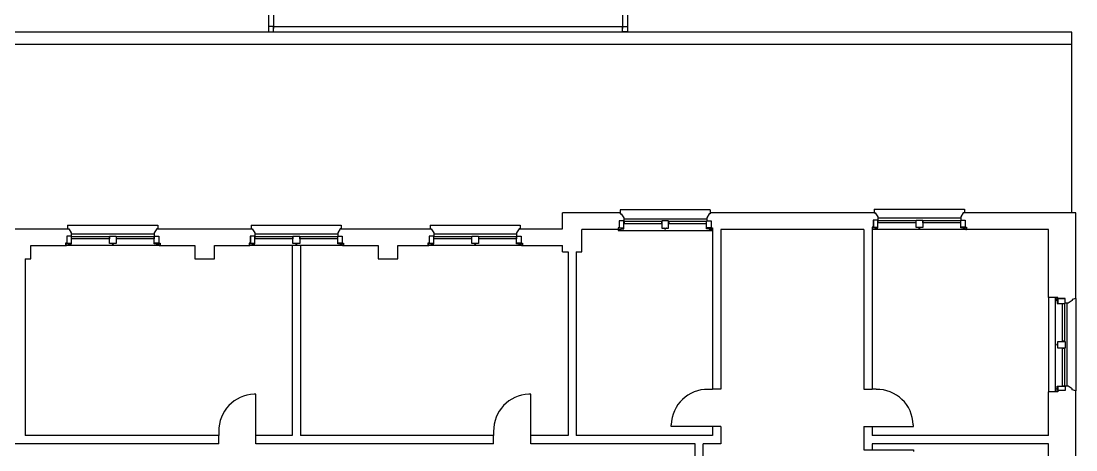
# Model space of a CAD drawing. Header units: inches. Extents: x 370 to 6209, y 2527 to 6927.
# Drawn here: x 5151 to 6173, y 4053 to 4468 of the extents above; entities that cross this region are included whole.
import ezdxf

# ---------------------------------------------------------------- set-up
doc = ezdxf.new("R2010")
doc.units = ezdxf.units.IN
doc.header["$LTSCALE"] = 0.75
doc.header["$MEASUREMENT"] = 0
doc.layers.add('626_FL3$0$A-BLDG-PEND', color=9, linetype='CONTINUOUS')
doc.layers.add('626_FL3$0$A-BLDG-TWNE', color=9, linetype='CONTINUOUS')

msp = doc.modelspace()

# ---------------------------------------------------------------- linework, layer by layer
at = {"layer": '626_FL3$0$A-BLDG-PEND'}
for p, q in [((5390.4, 4568.1), (5390.4, 4458.1)), ((5395.4, 4568.1), (5395.4, 4461.1)), ((5733.4, 4568.1), (5733.4, 4461.1)), ((5738.4, 4568.1), (5738.4, 4458.1)), ((5395.4, 4463.1), (5390.4, 4463.1)), ((5390.4, 4463.1), (5390.4, 4458.1)), ((5390.4, 4458.1), (5395.4, 4458.1)), ((5395.4, 4463.1), (5733.4, 4463.1)), ((5395.4, 4458.1), (5395.4, 4463.1)), ((5395.4, 4458.1), (5735.4, 4458.1)), ((5733.4, 4463.1), (5738.4, 4463.1)), ((5733.4, 4458.1), (5733.4, 4463.1)), ((5738.4, 4458.1), (5733.4, 4458.1))]:
    msp.add_line(p, q, dxfattribs=at)
at = {"layer": '626_FL3$0$A-BLDG-TWNE'}
for p, q in [((6168.7, 4457.8), (4608.8, 4457.8)), ((6168.7, 4282.6), (6168.7, 4457.8)), ((6168.7, 4445.8), (4608.8, 4445.8)), ((5675.2, 4267.1), (5675.2, 4282.6)), ((5731.2, 4282.6), (5675.2, 4282.6)), ((5818.5, 4285.5), (5731.2, 4285.5)), ((5731.2, 4285.5), (5731.2, 4281.8)), ((5731.2, 4281.8), (5732.2, 4281.8)), ((5732.2, 4281.8), (5734.7, 4278)), ((5817.5, 4281.8), (5815, 4278)), ((5818.5, 4281.8), (5817.5, 4281.8)), ((5818.5, 4285.5), (5818.5, 4281.8)), ((5978.3, 4282.6), (5818.5, 4282.6)), ((5977.3, 4286.3), (6064.6, 4286.3)), ((5977.3, 4286.3), (5977.3, 4282.6)), ((5977.3, 4282.6), (5978.3, 4282.6)), ((5978.3, 4282.6), (5980.8, 4278.8)), ((6063.6, 4282.6), (6061.1, 4278.8)), ((6172.7, 4282.6), (6063.6, 4282.6)), ((6064.6, 4282.6), (6063.6, 4282.6)), ((6064.6, 4286.3), (6064.6, 4282.6)), ((6172.7, 4199.8), (6172.7, 4282.6)), ((5734.7, 4275), (5730.3, 4275)), ((5730.3, 4275), (5730.3, 4268.1)), ((5730.3, 4275), (5730.3, 4268.1)), ((5734.7, 4275), (5730.3, 4275)), ((5734.7, 4278), (5734.7, 4275)), ((5734.7, 4277), (5814.9, 4277)), ((5734.7, 4268.1), (5734.7, 4275)), ((5734.9, 4274.5), (5734.9, 4272.4)), ((5771.4, 4274.5), (5734.9, 4274.5)), ((5734.9, 4272.4), (5771.4, 4272.4)), ((5771.4, 4272.4), (5771.4, 4274.5)), ((5771.5, 4275), (5771.5, 4268)), ((5778, 4275), (5771.5, 4275)), ((5778, 4268), (5778, 4275)), ((5778.2, 4274.5), (5778.2, 4272.4)), ((5814.7, 4274.5), (5778.2, 4274.5)), ((5778.2, 4272.4), (5814.7, 4272.4)), ((5814.7, 4272.4), (5814.7, 4274.5)), ((5814.9, 4268.1), (5814.9, 4275)), ((5814.9, 4275), (5819.3, 4275)), ((5815, 4278), (5815, 4275)), ((5815, 4275), (5819.4, 4275)), ((5819.3, 4275), (5819.3, 4268.1)), ((5819.4, 4275), (5819.4, 4268.1)), ((5980.8, 4275.8), (5976.4, 4275.8)), ((5976.4, 4275.8), (5976.4, 4268.8)), ((5976.5, 4275.7), (5976.5, 4268.8)), ((5980.9, 4275.7), (5976.5, 4275.7)), ((5980.8, 4278.8), (5980.8, 4275.8)), ((6061.1, 4277.7), (5980.9, 4277.7)), ((5980.9, 4268.8), (5980.9, 4275.7)), ((5981.1, 4273.2), (5981.1, 4275.3)), ((5981.1, 4275.3), (6017.6, 4275.3)), ((6017.6, 4273.2), (5981.1, 4273.2)), ((6017.6, 4275.3), (6017.6, 4273.2)), ((6017.8, 4268.7), (6017.8, 4275.7)), ((6017.8, 4275.7), (6024.3, 4275.7)), ((6024.3, 4275.7), (6024.3, 4268.7)), ((6024.4, 4273.2), (6024.4, 4275.3)), ((6024.4, 4275.3), (6060.9, 4275.3)), ((6060.9, 4273.2), (6024.4, 4273.2)), ((6060.9, 4275.3), (6060.9, 4273.2)), ((6061.1, 4278.8), (6061.1, 4275.8)), ((6061.1, 4275.8), (6065.5, 4275.8)), ((6061.1, 4268.8), (6061.1, 4275.7)), ((6061.1, 4275.7), (6065.5, 4275.7)), ((6065.5, 4275.8), (6065.5, 4268.8)), ((6065.5, 4275.7), (6065.5, 4268.8)), ((5105.5, 4267.1), (5195.9, 4267.1)), ((5195.9, 4270.8), (5283.3, 4270.8)), ((5195.9, 4270.8), (5195.9, 4267.1)), ((5195.9, 4267.1), (5196.9, 4267.1)), ((5196.9, 4267.1), (5199.4, 4263.3)), ((5199.4, 4263.3), (5199.4, 4260.3)), ((5279.8, 4262.2), (5199.6, 4262.2)), ((5282.3, 4267.1), (5279.8, 4263.3)), ((5279.8, 4263.3), (5279.8, 4260.3)), ((5283.3, 4267.1), (5282.3, 4267.1)), ((5283.3, 4270.8), (5283.3, 4267.1)), ((5283.3, 4267.1), (5373.7, 4267.1)), ((5373.7, 4270.8), (5461, 4270.8)), ((5373.7, 4270.8), (5373.7, 4267.1)), ((5373.7, 4267.1), (5374.7, 4267.1)), ((5374.7, 4267.1), (5377.2, 4263.3)), ((5377.2, 4263.3), (5377.2, 4260.3)), ((5457.5, 4262.2), (5377.4, 4262.2)), ((5460, 4267.1), (5457.5, 4263.3)), ((5457.5, 4263.3), (5457.5, 4260.3)), ((5461, 4267.1), (5460, 4267.1)), ((5461, 4270.8), (5461, 4267.1)), ((5461, 4267.1), (5548, 4267.1)), ((5547, 4270.8), (5634.3, 4270.8)), ((5547, 4270.8), (5547, 4267.1)), ((5547, 4267.1), (5548, 4267.1)), ((5548, 4267.1), (5550.5, 4263.3)), ((5550.5, 4263.3), (5550.5, 4260.3)), ((5630.8, 4262.2), (5550.7, 4262.2)), ((5633.3, 4267.1), (5630.8, 4263.3)), ((5630.8, 4263.3), (5630.8, 4260.3)), ((5633.3, 4267.1), (5675.2, 4267.1)), ((5634.3, 4267.1), (5633.3, 4267.1)), ((5634.3, 4270.8), (5634.3, 4267.1)), ((5694.2, 4245.1), (5694.2, 4266.6)), ((5729.1, 4266.6), (5694.2, 4266.6)), ((5730.3, 4268.1), (5729.1, 4268.1)), ((5729.1, 4268.1), (5729.1, 4265.8)), ((5734.7, 4268), (5729.2, 4268)), ((5729.2, 4268), (5729.2, 4265.8)), ((5729.2, 4265.8), (5820.4, 4265.8)), ((5730.2, 4266.6), (5731.7, 4266.6)), ((5730.3, 4268.1), (5734.7, 4268.1)), ((5731.7, 4266.6), (5731.7, 4266.7)), ((5732.7, 4267.3), (5732.7, 4267.4)), ((5732.7, 4267.4), (5734.7, 4267.4)), ((5734.7, 4267.4), (5734.7, 4268)), ((5771.5, 4268), (5778, 4268)), ((5773.6, 4267.9), (5773.6, 4268)), ((5773.6, 4268), (5776, 4268)), ((5774.6, 4267.1), (5774.6, 4267.3)), ((5774.6, 4267.1), (5775, 4267.1)), ((5775, 4267.1), (5775, 4267.3)), ((5776, 4267.9), (5776, 4268)), ((5819.3, 4268.1), (5814.9, 4268.1)), ((5814.9, 4267.4), (5814.9, 4268)), ((5814.9, 4268), (5820.4, 4268)), ((5816.8, 4267.4), (5814.9, 4267.4)), ((5816.8, 4267.3), (5816.8, 4267.4)), ((5817.9, 4266.6), (5817.9, 4266.7)), ((5819.4, 4266.6), (5817.9, 4266.6)), ((5819.4, 4268.1), (5820.6, 4268.1)), ((5820.4, 4268), (5820.4, 4265.8)), ((5820.6, 4268.1), (5820.6, 4265.8)), ((5820.6, 4266.6), (5820.6, 4111.9)), ((5967.2, 4266.6), (5828.6, 4266.6)), ((5828.6, 4266.6), (5828.6, 4111.9)), ((5967.2, 4266.6), (5967.2, 4111.9)), ((5976.4, 4268.8), (5975.2, 4268.8)), ((5975.2, 4268.8), (5975.2, 4266.6)), ((5975.2, 4266.6), (5975.2, 4111.9)), ((5980.9, 4268.7), (5975.4, 4268.7)), ((5975.4, 4268.7), (5975.4, 4266.6)), ((6066.6, 4266.6), (5975.4, 4266.6)), ((5976.4, 4267.3), (5977.9, 4267.3)), ((5976.5, 4268.8), (5980.9, 4268.8)), ((5977.9, 4267.3), (5977.9, 4267.5)), ((5979, 4268.1), (5979, 4268.2)), ((5979, 4268.2), (5980.9, 4268.2)), ((5980.9, 4268.2), (5980.9, 4268.7)), ((6024.3, 4268.7), (6017.8, 4268.7)), ((6019.8, 4268.6), (6019.8, 4268.7)), ((6022.2, 4268.7), (6019.8, 4268.7)), ((6020.8, 4267.8), (6020.8, 4268)), ((6021.2, 4267.8), (6020.8, 4267.8)), ((6021.2, 4267.8), (6021.2, 4268)), ((6022.2, 4268.6), (6022.2, 4268.7)), ((6065.5, 4268.8), (6061.1, 4268.8)), ((6061.1, 4268.2), (6061.1, 4268.7)), ((6061.1, 4268.7), (6066.6, 4268.7)), ((6063.1, 4268.2), (6061.1, 4268.2)), ((6063.1, 4268.1), (6063.1, 4268.2)), ((6064.1, 4267.3), (6064.1, 4267.5)), ((6065.6, 4267.3), (6064.1, 4267.3)), ((6065.5, 4268.8), (6066.7, 4268.8)), ((6066.6, 4268.7), (6066.6, 4266.6)), ((6066.7, 4268.8), (6066.7, 4266.6)), ((6146.2, 4266.6), (6066.7, 4266.6)), ((6146.2, 4200.9), (6146.2, 4266.6)), ((5160.3, 4251.1), (5193.9, 4251.1)), ((5160.3, 4238.3), (5160.3, 4251.1)), ((5195, 4253.3), (5193.9, 4253.3)), ((5193.9, 4253.3), (5193.9, 4251.1)), ((5199.6, 4253.2), (5194.1, 4253.2)), ((5194.1, 4253.2), (5194.1, 4251.1)), ((5285.3, 4251.1), (5194.1, 4251.1)), ((5199.4, 4260.3), (5195, 4260.3)), ((5195, 4260.3), (5195, 4253.3)), ((5195.1, 4251.8), (5196.6, 4251.8)), ((5195.2, 4260.2), (5195.2, 4253.3)), ((5199.6, 4260.2), (5195.2, 4260.2)), ((5195.2, 4253.3), (5199.6, 4253.3)), ((5196.6, 4251.8), (5196.6, 4252)), ((5197.6, 4252.6), (5197.6, 4252.7)), ((5197.6, 4252.7), (5199.6, 4252.7)), ((5199.6, 4253.3), (5199.6, 4260.2)), ((5199.6, 4252.7), (5199.6, 4253.2)), ((5199.8, 4257.7), (5199.8, 4259.8)), ((5199.8, 4259.8), (5236.3, 4259.8)), ((5236.3, 4257.7), (5199.8, 4257.7)), ((5236.3, 4259.8), (5236.3, 4257.7)), ((5236.4, 4253.2), (5236.4, 4260.2)), ((5236.4, 4260.2), (5242.9, 4260.2)), ((5242.9, 4253.2), (5236.4, 4253.2)), ((5238.5, 4253.1), (5238.5, 4253.2)), ((5240.9, 4253.2), (5238.5, 4253.2)), ((5239.5, 4252.3), (5239.5, 4252.5)), ((5239.9, 4252.3), (5239.5, 4252.3)), ((5239.9, 4252.3), (5239.9, 4252.5)), ((5240.9, 4253.1), (5240.9, 4253.2)), ((5242.9, 4260.2), (5242.9, 4253.2)), ((5243.1, 4257.7), (5243.1, 4259.8)), ((5243.1, 4259.8), (5279.6, 4259.8)), ((5279.6, 4257.7), (5243.1, 4257.7)), ((5279.6, 4259.8), (5279.6, 4257.7)), ((5279.8, 4260.3), (5284.2, 4260.3)), ((5279.8, 4253.3), (5279.8, 4260.2)), ((5279.8, 4260.2), (5284.2, 4260.2)), ((5284.2, 4253.3), (5279.8, 4253.3)), ((5279.8, 4252.7), (5279.8, 4253.2)), ((5279.8, 4253.2), (5285.3, 4253.2)), ((5281.7, 4252.7), (5279.8, 4252.7)), ((5281.7, 4252.6), (5281.7, 4252.7)), ((5282.8, 4251.8), (5282.8, 4252)), ((5284.3, 4251.8), (5282.8, 4251.8)), ((5284.2, 4260.3), (5284.2, 4253.3)), ((5284.2, 4260.2), (5284.2, 4253.3)), ((5284.2, 4253.3), (5285.4, 4253.3)), ((5285.3, 4253.2), (5285.3, 4251.1)), ((5285.4, 4253.3), (5285.4, 4251.1)), ((5285.4, 4251.1), (5319.1, 4251.1)), ((5319.1, 4251.1), (5319.1, 4238.3)), ((5338.1, 4251.1), (5371.6, 4251.1)), ((5338.1, 4238.3), (5338.1, 4251.1)), ((5372.8, 4253.3), (5371.6, 4253.3)), ((5371.6, 4253.3), (5371.6, 4251.1)), ((5377.4, 4253.2), (5371.8, 4253.2)), ((5371.8, 4253.2), (5371.8, 4251.1)), ((5463, 4251.1), (5371.8, 4251.1)), ((5377.2, 4260.3), (5372.8, 4260.3)), ((5372.8, 4260.3), (5372.8, 4253.3)), ((5372.8, 4251.8), (5374.4, 4251.8)), ((5372.9, 4260.2), (5372.9, 4253.3)), ((5377.4, 4260.2), (5372.9, 4260.2)), ((5372.9, 4253.3), (5377.4, 4253.3)), ((5374.4, 4251.8), (5374.4, 4252)), ((5375.4, 4252.6), (5375.4, 4252.7)), ((5375.4, 4252.7), (5377.4, 4252.7)), ((5377.4, 4253.3), (5377.4, 4260.2)), ((5377.4, 4252.7), (5377.4, 4253.2)), ((5377.5, 4257.7), (5377.5, 4259.8)), ((5377.5, 4259.8), (5414, 4259.8)), ((5414, 4257.7), (5377.5, 4257.7)), ((5413.4, 4251.1), (5413.4, 4067.1)), ((5421.4, 4251.1), (5413.4, 4251.1)), ((5414, 4259.8), (5414, 4257.7)), ((5414.2, 4253.2), (5414.2, 4260.2)), ((5414.2, 4260.2), (5420.7, 4260.2)), ((5420.7, 4253.2), (5414.2, 4253.2)), ((5416.2, 4253.1), (5416.2, 4253.2)), ((5418.7, 4253.2), (5416.2, 4253.2)), ((5417.2, 4252.3), (5417.2, 4252.5)), ((5417.6, 4252.3), (5417.2, 4252.3)), ((5417.6, 4252.3), (5417.6, 4252.5)), ((5418.7, 4253.1), (5418.7, 4253.2)), ((5420.7, 4260.2), (5420.7, 4253.2)), ((5420.9, 4257.7), (5420.9, 4259.8)), ((5420.9, 4259.8), (5457.4, 4259.8)), ((5457.4, 4257.7), (5420.9, 4257.7)), ((5421.4, 4251.1), (5421.4, 4067.1)), ((5457.4, 4259.8), (5457.4, 4257.7)), ((5457.5, 4260.3), (5461.9, 4260.3)), ((5457.5, 4253.3), (5457.5, 4260.2)), ((5457.5, 4260.2), (5461.9, 4260.2)), ((5461.9, 4253.3), (5457.5, 4253.3)), ((5457.5, 4252.7), (5457.5, 4253.2)), ((5457.5, 4253.2), (5463, 4253.2)), ((5459.5, 4252.7), (5457.5, 4252.7)), ((5459.5, 4252.6), (5459.5, 4252.7)), ((5460.5, 4251.8), (5460.5, 4252)), ((5462, 4251.8), (5460.5, 4251.8)), ((5461.9, 4260.3), (5461.9, 4253.3)), ((5461.9, 4260.2), (5461.9, 4253.3)), ((5461.9, 4253.3), (5463.1, 4253.3)), ((5463, 4253.2), (5463, 4251.1)), ((5463.1, 4253.3), (5463.1, 4251.1)), ((5463.1, 4251.1), (5496.8, 4251.1)), ((5496.8, 4251.1), (5496.8, 4238.3)), ((5515.8, 4251.1), (5544.9, 4251.1)), ((5515.8, 4238.3), (5515.8, 4251.1)), ((5546.1, 4253.3), (5544.9, 4253.3)), ((5544.9, 4253.3), (5544.9, 4251.1)), ((5550.7, 4253.2), (5545.1, 4253.2)), ((5545.1, 4253.2), (5545.1, 4251.1)), ((5636.3, 4251.1), (5545.1, 4251.1)), ((5550.5, 4260.3), (5546.1, 4260.3)), ((5546.1, 4260.3), (5546.1, 4253.3)), ((5546.1, 4251.8), (5547.7, 4251.8)), ((5546.2, 4260.2), (5546.2, 4253.3)), ((5550.7, 4260.2), (5546.2, 4260.2)), ((5546.2, 4253.3), (5550.7, 4253.3)), ((5547.7, 4251.8), (5547.7, 4252)), ((5548.7, 4252.6), (5548.7, 4252.7)), ((5548.7, 4252.7), (5550.7, 4252.7)), ((5550.7, 4253.3), (5550.7, 4260.2)), ((5550.7, 4252.7), (5550.7, 4253.2)), ((5550.8, 4257.7), (5550.8, 4259.8)), ((5550.8, 4259.8), (5587.3, 4259.8)), ((5587.3, 4257.7), (5550.8, 4257.7)), ((5587.3, 4259.8), (5587.3, 4257.7)), ((5587.5, 4253.2), (5587.5, 4260.2)), ((5587.5, 4260.2), (5594, 4260.2)), ((5594, 4253.2), (5587.5, 4253.2)), ((5589.5, 4253.1), (5589.5, 4253.2)), ((5592, 4253.2), (5589.5, 4253.2)), ((5590.6, 4252.3), (5590.6, 4252.5)), ((5590.9, 4252.3), (5590.6, 4252.3)), ((5590.9, 4252.3), (5590.9, 4252.5)), ((5592, 4253.1), (5592, 4253.2)), ((5594, 4260.2), (5594, 4253.2)), ((5594.2, 4257.7), (5594.2, 4259.8)), ((5594.2, 4259.8), (5630.7, 4259.8)), ((5630.7, 4257.7), (5594.2, 4257.7)), ((5630.7, 4259.8), (5630.7, 4257.7)), ((5630.8, 4260.3), (5635.3, 4260.3)), ((5630.8, 4253.3), (5630.8, 4260.2)), ((5630.8, 4260.2), (5635.2, 4260.2)), ((5635.2, 4253.3), (5630.8, 4253.3)), ((5630.8, 4252.7), (5630.8, 4253.2)), ((5630.8, 4253.2), (5636.3, 4253.2)), ((5632.8, 4252.7), (5630.8, 4252.7)), ((5632.8, 4252.6), (5632.8, 4252.7)), ((5633.8, 4251.8), (5633.8, 4252)), ((5635.3, 4251.8), (5633.8, 4251.8)), ((5635.2, 4260.2), (5635.2, 4253.3)), ((5635.3, 4260.3), (5635.3, 4253.3)), ((5635.3, 4253.3), (5636.4, 4253.3)), ((5636.3, 4253.2), (5636.3, 4251.1)), ((5636.4, 4253.3), (5636.4, 4251.1)), ((5636.4, 4251.1), (5675.2, 4251.1)), ((5675.2, 4245.1), (5675.2, 4251.1)), ((5675.2, 4245.1), (5680.7, 4245.1)), ((5680.7, 4245.1), (5680.7, 4067.1)), ((5688.7, 4245.1), (5688.7, 4067.1)), ((5688.7, 4245.1), (5694.2, 4245.1)), ((5154.8, 4238.3), (5154.8, 4067.1)), ((5154.8, 4238.3), (5160.3, 4238.3)), ((5319.1, 4238.3), (5338.1, 4238.3)), ((5496.8, 4238.3), (5515.8, 4238.3)), ((6146.2, 4200.9), (6146.2, 4109.4)), ((6155.2, 4200.9), (6146.2, 4200.9)), ((6153, 4109.5), (6153, 4200.7)), ((6155.1, 4200.7), (6153, 4200.7)), ((6155.1, 4195.1), (6155.1, 4200.7)), ((6155.2, 4199.7), (6155.2, 4200.9)), ((6153.7, 4199.7), (6153.7, 4198.1)), ((6153.7, 4198.1), (6153.9, 4198.1)), ((6154.5, 4197.1), (6154.6, 4197.1)), ((6154.6, 4197.1), (6154.6, 4195.1)), ((6154.6, 4195.1), (6155.1, 4195.1)), ((6162.2, 4199.7), (6155.2, 4199.7)), ((6162.2, 4199.6), (6155.2, 4199.6)), ((6155.2, 4199.6), (6155.2, 4195.1)), ((6155.2, 4195.1), (6162.2, 4195.1)), ((6159.6, 4158.5), (6159.6, 4195)), ((6159.6, 4195), (6161.7, 4195)), ((6161.7, 4195), (6161.7, 4158.5)), ((6162.2, 4195.3), (6162.2, 4199.7)), ((6162.2, 4195.1), (6162.2, 4199.6)), ((6165.2, 4195.3), (6162.2, 4195.3)), ((6164.2, 4115), (6164.2, 4195.1)), ((6169.2, 4197.8), (6165.2, 4195.3)), ((6172.7, 4199.8), (6169.2, 4198.8)), ((6169.2, 4198.8), (6169.2, 4197.8)), ((6172.7, 4199.8), (6172.7, 4110.5)), ((6154.3, 4155.3), (6154.4, 4155.3)), ((6154.3, 4154.9), (6154.3, 4155.3)), ((6154.3, 4154.9), (6154.4, 4154.9)), ((6155, 4156.3), (6155.1, 4156.3)), ((6155, 4153.8), (6155.1, 4153.8)), ((6155.1, 4153.8), (6155.1, 4156.3)), ((6155.2, 4151.8), (6155.2, 4158.3)), ((6155.2, 4158.3), (6162.2, 4158.3)), ((6162.2, 4151.8), (6155.2, 4151.8)), ((6161.7, 4158.5), (6159.6, 4158.5)), ((6159.6, 4115.1), (6159.6, 4151.6)), ((6159.6, 4151.6), (6161.7, 4151.6)), ((6161.7, 4151.6), (6161.7, 4115.1)), ((6162.2, 4158.3), (6162.2, 4151.8)), ((5816.6, 4111.9), (5820.6, 4111.9)), ((5828.6, 4111.9), (5820.6, 4111.9)), ((5967.2, 4111.9), (5975.2, 4111.9)), ((5979.2, 4111.9), (5975.2, 4111.9)), ((6146.2, 4067.1), (6146.2, 4109.4)), ((6155.2, 4109.4), (6146.2, 4109.4)), ((6155.1, 4109.5), (6153, 4109.5)), ((6153.7, 4110.5), (6153.7, 4112)), ((6153.7, 4112), (6153.9, 4112)), ((6154.5, 4113), (6154.6, 4113)), ((6154.6, 4115), (6155.1, 4115)), ((6154.6, 4113), (6154.6, 4115)), ((6155.1, 4115), (6155.1, 4109.5)), ((6155.2, 4110.6), (6155.2, 4115)), ((6155.2, 4115), (6162.2, 4115)), ((6162.2, 4110.6), (6155.2, 4110.6)), ((6155.2, 4110.6), (6155.2, 4109.4)), ((6162.2, 4110.6), (6155.2, 4110.6)), ((6161.7, 4115.1), (6159.6, 4115.1)), ((6165.2, 4115), (6162.2, 4115)), ((6162.2, 4115), (6162.2, 4110.6)), ((6162.2, 4115), (6162.2, 4110.6)), ((6169.2, 4112.5), (6165.2, 4115)), ((6169.2, 4111.5), (6169.2, 4112.5)), ((6172.7, 4110.5), (6169.2, 4111.5)), ((6172.7, 4012.1), (6172.7, 4110.5)), ((5378.3, 4107.1), (5376.5, 4107.1)), ((5378.3, 4067.1), (5378.3, 4107.1)), ((5644.5, 4107.1), (5642.8, 4107.1)), ((5644.5, 4067.1), (5644.5, 4107.1)), ((5780.6, 4075.9), (5780.6, 4077.6)), ((6015.2, 4075.9), (6015.2, 4077.6)), ((5342.3, 4067.1), (5154.8, 4067.1)), ((5342.3, 4071.1), (5342.3, 4067.1)), ((5342.3, 4059.1), (5342.3, 4067.1)), ((5413.4, 4067.1), (5378.3, 4067.1)), ((5378.3, 4059.1), (5378.3, 4067.1)), ((5608.5, 4067.1), (5421.4, 4067.1)), ((5608.5, 4071.1), (5608.5, 4067.1)), ((5608.5, 4059.1), (5608.5, 4067.1)), ((5680.7, 4067.1), (5644.5, 4067.1)), ((5644.5, 4059.1), (5644.5, 4067.1)), ((5820.6, 4067.1), (5688.7, 4067.1)), ((5820.6, 4075.9), (5780.6, 4075.9)), ((5828.6, 4075.9), (5820.6, 4075.9)), ((5820.6, 4075.9), (5820.6, 4067.1)), ((5828.6, 4075.9), (5828.6, 4059.1)), ((5967.2, 4075.9), (5967.2, 4053.4)), ((5967.2, 4075.9), (5975.2, 4075.9)), ((5975.2, 4075.9), (5975.2, 4067.1)), ((5975.2, 4075.9), (6015.2, 4075.9)), ((6146.2, 4067.1), (5975.2, 4067.1)), ((5342.3, 4059.1), (4960.7, 4059.1)), ((5608.5, 4059.1), (5378.3, 4059.1)), ((5803.7, 4059.1), (5644.5, 4059.1)), ((5803.7, 3984.8), (5803.7, 4059.1)), ((5828.6, 4059.1), (5811.7, 4059.1)), ((5811.7, 3984.8), (5811.7, 4059.1)), ((6146.2, 4059.1), (5975.2, 4059.1)), ((5975.2, 4059.1), (5975.2, 4053.4)), ((6146.2, 4013.1), (6146.2, 4059.1)), ((5967.2, 4053.4), (5975.2, 4053.4)), ((5975.2, 4053.4), (6015.2, 4053.4)), ((6015.2, 4053.4), (6015.2, 4051.6))]:
    msp.add_line(p, q, dxfattribs=at)
for centre, radius, start, end in [((5729.4, 4266.6), 0.796, 255.0923, 357.3503), ((5731.7, 4267.3), 0.61, 270.2979, 333.3479), ((5732.7, 4266.8), 0.509, 86.0501, 151.0942), ((5773.6, 4267.4), 0.509, 28.9058, 93.9499), ((5774.6, 4267.9), 0.61, 206.6521, 269.7021), ((5775, 4267.9), 0.61, 270.2979, 333.3479), ((5776, 4267.4), 0.509, 86.0501, 151.0942), ((5816.9, 4266.8), 0.509, 28.9058, 93.9499), ((5817.9, 4267.3), 0.61, 206.6521, 269.7021), ((5820.2, 4266.6), 0.796, 182.6497, 284.9077), ((5975.6, 4267.3), 0.796, 255.0923, 357.3503), ((5977.9, 4268.1), 0.61, 270.2979, 333.3479), ((5978.9, 4267.6), 0.509, 86.0501, 151.0942), ((6019.8, 4268.1), 0.509, 28.9058, 93.9499), ((6020.8, 4268.6), 0.61, 206.6521, 269.7021), ((6021.2, 4268.6), 0.61, 270.2979, 333.3479), ((6022.2, 4268.1), 0.509, 86.0501, 151.0942), ((6063.1, 4267.6), 0.509, 28.9058, 93.9499), ((6064.1, 4268.1), 0.61, 206.6521, 269.7021), ((6066.4, 4267.3), 0.796, 182.6497, 284.9077), ((5194.3, 4251.8), 0.796, 255.0923, 357.3503), ((5196.6, 4252.6), 0.61, 270.2979, 333.3479), ((5197.6, 4252.1), 0.509, 86.0501, 151.0942), ((5238.5, 4252.6), 0.509, 28.9058, 93.9499), ((5239.5, 4253.1), 0.61, 206.6521, 269.7021), ((5239.9, 4253.1), 0.61, 270.2979, 333.3479), ((5240.9, 4252.6), 0.509, 86.0501, 151.0942), ((5281.8, 4252.1), 0.509, 28.9058, 93.9499), ((5282.8, 4252.6), 0.61, 206.6521, 269.7021), ((5285.1, 4251.8), 0.796, 182.6497, 284.9077), ((5372, 4251.8), 0.796, 255.0923, 357.3503), ((5374.4, 4252.6), 0.61, 270.2979, 333.3479), ((5375.3, 4252.1), 0.509, 86.0501, 151.0942), ((5416.3, 4252.6), 0.509, 28.9058, 93.9499), ((5417.2, 4253.1), 0.61, 206.6521, 269.7021), ((5417.6, 4253.1), 0.61, 270.2979, 333.3479), ((5418.6, 4252.6), 0.509, 86.0501, 151.0942), ((5459.5, 4252.1), 0.509, 28.9058, 93.9499), ((5460.5, 4252.6), 0.61, 206.6521, 269.7021), ((5462.8, 4251.8), 0.796, 182.6497, 284.9077), ((5545.4, 4251.8), 0.796, 255.0923, 357.3503), ((5547.7, 4252.6), 0.61, 270.2979, 333.3479), ((5548.7, 4252.1), 0.509, 86.0501, 151.0942), ((5589.6, 4252.6), 0.509, 28.9058, 93.9499), ((5590.6, 4253.1), 0.61, 206.6521, 269.7021), ((5590.9, 4253.1), 0.61, 270.2979, 333.3479), ((5591.9, 4252.6), 0.509, 86.0501, 151.0942), ((5632.8, 4252.1), 0.509, 28.9058, 93.9499), ((5633.8, 4252.6), 0.61, 206.6521, 269.7021), ((5636.1, 4251.8), 0.796, 182.6497, 284.9077), ((6153.8, 4200.5), 0.796, 165.0923, 267.3503), ((6154.5, 4198.1), 0.61, 180.2979, 243.3479), ((6154, 4197.2), 0.509, 356.0501, 61.0942), ((6155, 4155.3), 0.61, 116.6521, 179.7021), ((6155, 4154.9), 0.61, 180.2979, 243.3479), ((6154.5, 4156.2), 0.509, 298.9058, 3.9499), ((6154.5, 4153.9), 0.509, 356.0501, 61.0942), ((5815.7, 4076.7), 35.1, 88.5905, 178.5203), ((5980, 4076.7), 35.1, 1.4797, 91.4095), ((6153.8, 4109.7), 0.796, 92.6497, 194.9077), ((6154.5, 4112), 0.61, 116.6521, 179.7021), ((6154, 4113), 0.509, 298.9058, 3.9499), ((5377.5, 4072), 35.1, 91.4797, 181.4095), ((5643.7, 4072), 35.1, 91.4797, 181.4095)]:
    msp.add_arc(centre, radius, start, end, dxfattribs=at)

doc.saveas('drawing.dxf')
